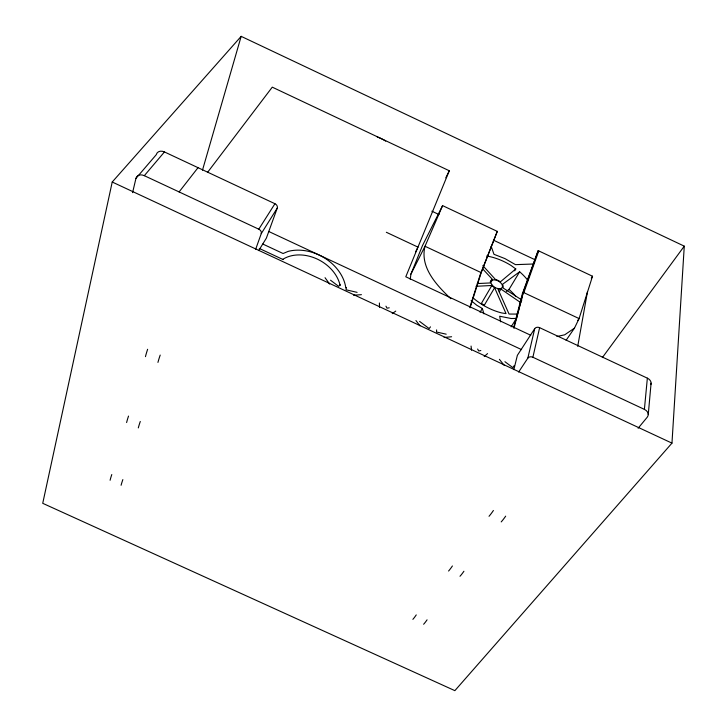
<?xml version="1.0" encoding="UTF-8"?>
<svg xmlns="http://www.w3.org/2000/svg" width="727" height="727" viewBox="0 0 727 727"><rect width="100%" height="100%" fill="white"/><g stroke="black" fill="none" stroke-linecap="round" stroke-linejoin="round"><path stroke-width="1.09" d="M436.618 329.885L436.518 332.021L446.205 334.184M671.966 443.134L684.271 246.153L241.164 36.35L112.222 182.023L42.729 503.311L454.866 690.65L671.966 443.134L112.222 182.023M648.266 414.463L651.092 383.156M638.106 428.248L647.221 417.234A7.743 5.625 5.8 0 0 644.395 409.374L647.357 378.158L539.625 327.677A3.68 2.89 10.9 0 0 534.727 328.64L517.37 355.33L513.853 369.616M410.246 279.268L410.909 274.143L422.46 245.644L442.589 205.623L497.286 231.386L481.219 272.643L470.078 307.785M346.352 287.592L346.043 289.809L357.102 292.354M577.72 346.325L587.471 291.672M518.642 372.042L527.829 358.166A3.808 2.917 11.7 0 1 532.882 357.248L539.625 327.677M527.829 358.166L534.727 328.64M132.587 192.646L135.94 178.415L156.26 154.697A7.606 5.761 41.7 0 1 164.447 151.943L274.942 203.724A3.708 2.944 34.7 0 1 277.26 208.095L266.373 238.138L258.685 250.606M513.671 327.523L522.395 293.726L538.18 250.642L592.523 276.233L579.083 318.571L574.457 328.159L566.133 340.254M513.962 328.386L523.24 292.363L538.18 250.642M523.331 292.399L516.152 319.898M202.488 170.163L241.164 36.35M469.942 307.058L480.429 274.034L497.286 231.386M255.631 249.37L261.238 233.658L277.26 208.095M523.84 292.645L538.762 250.915M207.495 172.453L272.271 87.158L449.295 170.763L405.784 276.787L530.746 335.256M442.589 205.623L425.004 246.262L410.909 274.143M445.796 177.842L449.295 170.763M415.471 252.105L417.961 247.116L386.337 232.276M491.47 281.404L492.561 279.522L482.692 268.872M491.861 285.493L481.365 303.432L484.064 305.649L494.614 287.728L491.861 285.493L476.021 286.293M480.084 312.274L482.319 308.466L476.748 305.24L471.087 300.624M499.258 291.881L500.939 289.064L520.914 302.759M514.671 270.808L515.779 268.945L511.163 265.546A42.066 24.191 29.6 0 0 486.627 256.013M506.31 291.436L509.018 289.419L519.651 271.789A42.066 24.191 29.6 0 1 527.966 280.549M514.007 365.817L512.889 367.653L504.911 361.701M522.395 293.726L523.24 292.363L579.083 318.571L577.811 320.425M511.126 326.859L516.406 318.435L511.19 318.508L499.685 316.236L500.649 321.816M261.238 233.658A3.835 2.981 33.9 0 0 258.794 229.196L274.942 203.724M591.269 278.105L592.523 276.233M602.365 357.575L684.271 246.153M430.484 326.85L429.157 328.586L419.579 321.389M135.94 178.415A7.879 5.825 40.6 0 1 144.319 175.68L179.106 191.928L198.026 167.673M144.319 175.68L164.447 151.943M340.181 284.711L338.628 286.356L330.521 280.204M484.2 356.521L487.572 353.595M282.821 259.421L283.276 259.039A35.868 27.617 28.6 0 1 317.217 259.066A35.868 27.617 28.6 0 1 340.154 285.575M515.779 268.945L500.33 281.885A7.006 4.026 29.6 0 0 495.55 279.568L482.828 265.628M519.651 271.789L502.493 284.348A7.006 4.026 29.6 0 1 502.793 287.81L521.895 300.042M392.235 313.619L395.752 311.092M574.457 328.159L564.679 334.82L556.918 336.501M480.82 350.541L478.739 350.968L477.621 349.042M389.236 307.812L387.018 308.175L385.955 306.176M500.939 289.064L497.94 289.037L509.045 314.055L517.197 314.082M444.106 337.464L451.603 336.755M353.504 295.198L361.428 294.68M477.285 283.575L490.425 282.939A7.006 4.026 29.6 0 1 492.561 279.522M532.873 264.028L515.47 264.646L505.001 258.63L493.978 254.305L491.143 246.253M268.617 231.422L521.622 349.642M262.765 244.027L283.085 253.514L288.183 251.378A41.394 31.87 28.6 0 1 345.807 287.883M259.285 248.443L283.085 259.548M481.219 272.643L425.004 246.262C419.679 267.4 436.727 285.384 450.84 298.715M532.882 357.248L644.395 409.374M179.106 191.928L258.794 229.196M431.847 211.184L439.026 214.565M493.351 240.128L535.372 259.902M499.394 359.32L504.093 365.245M415.944 320.543L419.952 325.805M325.042 277.705L329.649 284.075M494.614 287.728L506.037 313.601L501.766 312.955A42.066 24.191 29.6 0 1 472.568 297.452M482.319 308.466L483.928 313.819M471.06 346.061L471.559 350.25M379.394 302.986L379.549 307.33M483.937 305.131A6.27 3.69 29.7 0 1 482.637 304.159M509.018 289.419A41.375 24.391 29.7 0 1 515.87 296.489M647.357 378.158A7.488 5.571 4.8 0 1 650.829 384.592M463.917 571.24A37.286 7.406 -66.3 0 1 460 576.266M452.412 565.96A37.304 6.979 -66.2 0 1 448.577 571.031M505.674 516.152A39.594 8.47 -65.6 0 1 501.203 521.913M493.406 510.49A39.612 7.97 -65.5 0 1 489.026 516.297M427.067 619.831A35.35 6.516 -66.8 0 1 423.623 624.248M416.253 614.897A35.359 6.134 -66.7 0 1 412.881 619.349M126.607 422.551A37.695 5.38 -64.3 0 1 128.525 416.08M138.303 427.912A37.686 4.925 -64.4 0 1 140.284 421.478M110.104 480.265A35.723 4.726 -63.9 0 1 111.794 474.54M121.091 485.282A35.714 4.326 -64 0 1 122.854 479.593M145.455 356.648A40.067 6.152 -64.8 0 1 147.626 349.278M157.941 362.409A40.049 5.634 -64.9 0 1 160.204 355.076M377.258 136.976A35.314 30.234 31.2 0 1 385.719 141.111M492.115 285.148A6.37 3.662 29.6 0 0 502.121 287.674A6.37 3.662 29.6 0 0 495.968 280.068A6.37 3.662 29.6 0 0 492.115 285.148"/></g></svg>
